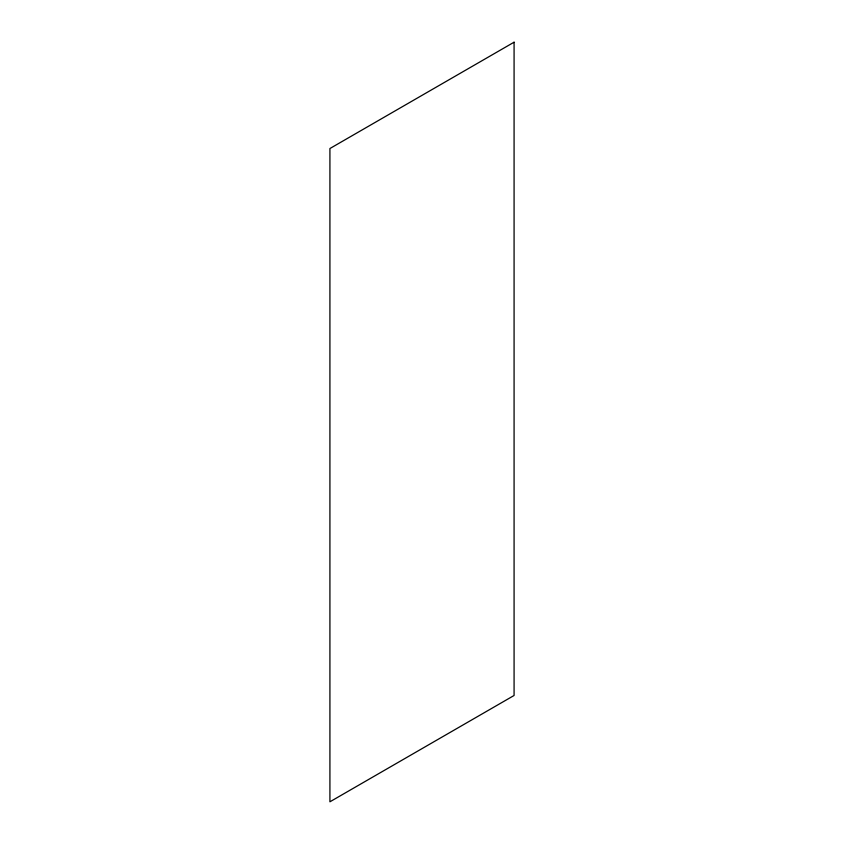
<?xml version="1.0" encoding="UTF-8"?>
<svg xmlns="http://www.w3.org/2000/svg" width="844" height="844" viewBox="0 0 844 844"><rect width="100%" height="100%" fill="white"/><g stroke="black" fill="none" stroke-linecap="round" stroke-linejoin="round"><path stroke-width="1.27" d="M514.08 42.2L329.92 148.523L329.92 801.8L514.08 695.477L514.08 42.2"/></g></svg>
